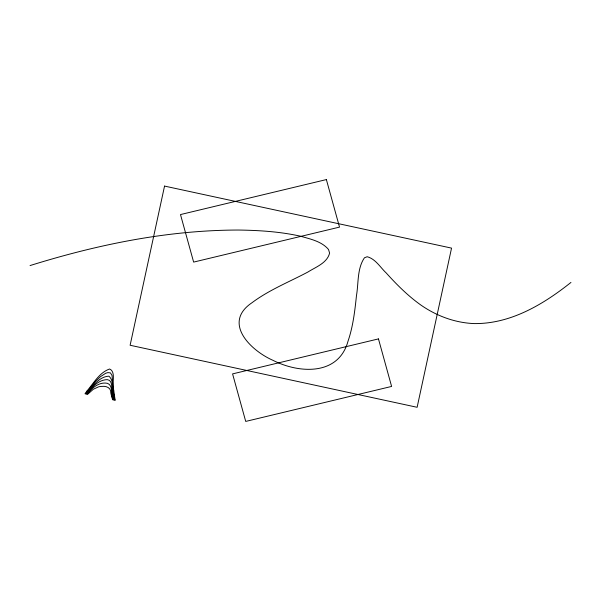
<?xml version="1.0" encoding="UTF-8"?>
<svg xmlns="http://www.w3.org/2000/svg" width="601" height="601" viewBox="0 0 601 601"><rect width="100%" height="100%" fill="white"/><g stroke="black" fill="none" stroke-linecap="round" stroke-linejoin="round"><path stroke-width="0.9" d="M570.95 282.432C543.349 304.414 510.595 324.022 474.174 323.586C455.062 322.827 436.649 315.998 420.993 305.135C408.087 295.977 396.84 284.769 386.278 273.034C380.26 267.422 375.587 258.918 367.173 256.732L364.424 257.806C357.032 268.715 358.647 283.056 356.476 295.557C354.853 310.957 353.057 326.508 348.009 341.233C338.483 375.948 299.073 373.552 273.087 360.382C250.88 350.729 222.002 322.82 252.029 302.701C269.143 289.892 289.186 281.967 307.952 271.998C315.81 267.002 327.094 263.11 329.603 253.126L328.529 249.49C321.663 241.339 310.507 239.123 300.755 236.261C280.382 231.67 259.444 230.341 238.605 230.04C167.702 230.1 97.52 244.532 30.05 265.567M164.546 186.085L130.116 345.259L417.124 407.29L451.546 248.115L164.546 186.085M87.168 390.778L85.004 393.768L85.522 393.88L95.416 381.492L100.337 376.759L105.708 373.259L107.879 372.612L110.434 372.89L112.034 375.475L113.604 393.377L114.738 400.191L115.257 400.304A120.215 115.144 12.1 0 1 113.769 390.169C111.313 384.287 116.504 371.899 109.592 368.999C99.488 372.515 93.764 382.995 87.168 390.778M87.806 391.664L86.041 393.993L86.567 394.106C91.653 387.525 98.271 379.787 107.286 379.637C113.281 380.448 111.035 388.622 112.44 392.723A126.879 121.53 12.1 0 0 113.702 399.973L114.22 400.086C110.862 392.806 115.129 381.62 108.931 376.173C99.691 376.519 93.456 385.354 87.806 391.664M88.663 392.273L87.085 394.218L87.603 394.331L93.335 389.245L98.474 386.886A14.507 13.891 12.1 0 1 101.877 386.39C106.354 385.865 111.215 387.728 110.817 393.024A99.481 95.281 12.1 0 0 112.049 397.719L112.665 399.748L113.183 399.86C110.426 395 113.612 385.587 107.391 383.31C99.969 381.77 93.17 386.916 88.663 392.273M326.373 179.579L180.488 214.565L193.635 262.096L339.52 227.11L326.373 179.579M378.465 338.904L232.579 373.89L245.719 421.421L391.604 386.435L378.465 338.904"/></g></svg>
